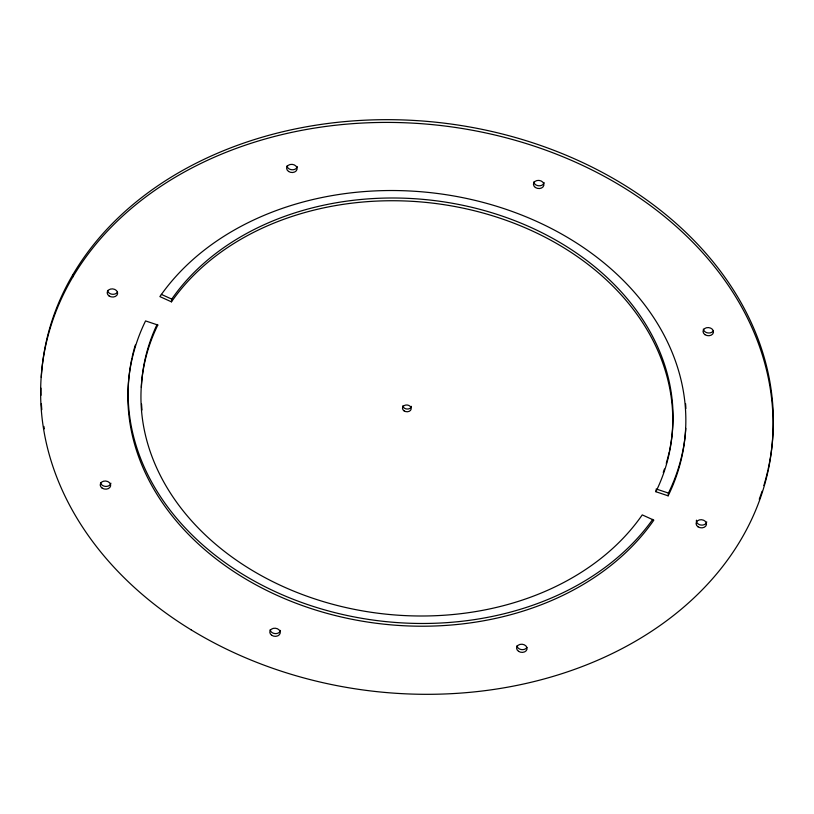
<?xml version="1.0" encoding="UTF-8"?>
<svg xmlns="http://www.w3.org/2000/svg" width="814" height="814" viewBox="0 0 814 814"><rect width="100%" height="100%" fill="white"/><g stroke="black" fill="none" stroke-linecap="round" stroke-linejoin="round"><path stroke-width="1.22" d="M72.609 277.35L72.904 274.613M171.459 301.841A266.524 206.837 6.2 0 1 515.506 223.809A266.524 206.837 6.2 0 1 655.891 491.727L668.141 495.828A279.64 217.012 6.2 0 0 520.858 214.733A279.64 217.012 6.2 0 0 159.88 296.601L171.459 301.841L171.754 299.104A266.524 206.837 6.2 0 1 491.768 212.719A266.524 206.837 6.2 0 1 669.495 450.722M655.891 491.727L656.084 489.896M668.141 495.828L668.436 493.081A279.64 217.012 6.2 0 0 685.795 428.388M656.186 488.98L668.436 493.081M161.335 294.383L171.754 299.104M41.29 377.381A367.073 284.859 6.2 0 1 446.184 123.402A367.073 284.859 6.2 0 1 768.111 469.322M767.846 470.482A367.073 284.859 6.2 0 1 763.868 485.551M762.057 491.28A367.073 284.859 6.2 0 1 759.248 499.247M44.322 428.815A367.073 284.859 6.2 0 1 43.915 426.434M41.809 409.676A367.073 284.859 6.2 0 1 41.361 403.693M40.995 395.309A367.073 284.859 6.2 0 1 40.944 388.125M652.747 519.352A279.64 217.012 6.2 0 1 316.982 607.61A279.64 217.012 6.2 0 1 131.899 358.323M132.163 357.112A279.64 217.012 6.2 0 1 135.297 345.065M685.561 403.541A279.64 217.012 6.2 0 1 685.897 408.516M669.24 451.872A266.524 206.837 6.2 0 1 666.249 463.349M664.438 469.027A266.524 206.837 6.2 0 1 663.247 472.405M142.012 409.991A266.524 206.837 6.2 0 1 141.544 404.059M141.382 387.484A266.524 206.837 6.2 0 1 157.061 324.45M706.756 521.906A5.24 4.07 6.2 0 1 700.762 525.03A5.24 4.07 6.2 0 1 696.428 520.177M713.339 330.789A5.24 4.07 6.2 0 1 707.732 332.906A5.24 4.07 6.2 0 1 703.357 329.11M544.139 182.59A5.24 4.07 6.2 0 1 538.827 185.796A5.24 4.07 6.2 0 1 533.77 181.919M526.912 647.435A5.24 4.07 6.2 0 1 521.306 649.562A5.24 4.07 6.2 0 1 516.931 645.756M297.334 166.565A5.24 4.07 6.2 0 1 292.012 169.77A5.24 4.07 6.2 0 1 286.955 165.893M117.481 292.094A5.24 4.07 6.2 0 1 111.884 294.21A5.24 4.07 6.2 0 1 107.509 290.415M110.897 483.211A5.24 4.07 6.2 0 1 105.586 486.416A5.24 4.07 6.2 0 1 100.529 482.539M280.484 630.402A5.24 4.07 6.2 0 1 275.173 633.607A5.24 4.07 6.2 0 1 270.116 629.731M411.457 406.349A4.365 3.388 6.2 0 1 407.031 409.025A4.365 3.388 6.2 0 1 402.808 405.789M157.814 325.02L145.564 320.919A279.64 217.012 6.2 0 0 292.847 602.004A279.64 217.012 6.2 0 0 653.825 520.146L642.246 514.896A266.524 206.837 6.2 0 1 298.199 592.928A266.524 206.837 6.2 0 1 157.814 325.02M109.107 295.981A5.24 4.07 6.2 0 0 117.572 293.823A5.24 4.07 6.2 0 0 110.551 289.062A5.24 4.07 6.2 0 0 109.107 295.981M102.137 488.105A5.24 4.07 6.2 0 0 110.602 485.958A5.24 4.07 6.2 0 0 103.571 481.196A5.24 4.07 6.2 0 0 102.137 488.105M271.723 635.296A5.24 4.07 6.2 0 0 280.189 633.15A5.24 4.07 6.2 0 0 273.158 628.388A5.24 4.07 6.2 0 0 271.723 635.296M288.563 171.459A5.24 4.07 6.2 0 0 297.029 169.302A5.24 4.07 6.2 0 0 289.998 164.54A5.24 4.07 6.2 0 0 288.563 171.459M518.538 651.332A5.24 4.07 6.2 0 0 527.004 649.175A5.24 4.07 6.2 0 0 519.973 644.413A5.24 4.07 6.2 0 0 518.538 651.332M190.985 629.751A367.073 284.859 6.2 0 0 770.98 454.426A367.073 284.859 6.2 0 0 258.587 140.924A367.073 284.859 6.2 0 0 190.985 629.751M697.995 526.8A5.24 4.07 6.2 0 0 706.46 524.654A5.24 4.07 6.2 0 0 699.43 519.892A5.24 4.07 6.2 0 0 697.995 526.8M704.965 334.676A5.24 4.07 6.2 0 0 713.43 332.519A5.24 4.07 6.2 0 0 706.399 327.757A5.24 4.07 6.2 0 0 704.965 334.676M535.378 187.485A5.24 4.07 6.2 0 0 543.844 185.327A5.24 4.07 6.2 0 0 536.813 180.576A5.24 4.07 6.2 0 0 535.378 187.485M404.1 410.887A4.365 3.388 6.2 0 0 411.151 409.096A4.365 3.388 6.2 0 0 405.301 405.128A4.365 3.388 6.2 0 0 404.1 410.887"/></g></svg>
